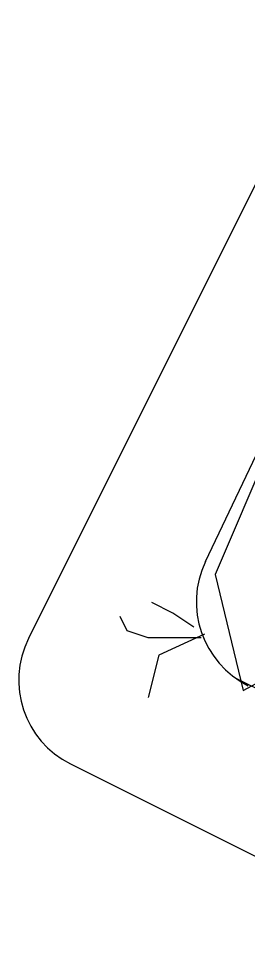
# Model space of a CAD drawing. Header units: millimetres. Extents: x -30782 to 40110, y 35885 to 73818.
# Drawn here: x 622 to 835, y 64503 to 65372 of the extents above; entities that cross this region are included whole.
import ezdxf

# ---------------------------------------------------------------- set-up
doc = ezdxf.new("R2010")
doc.units = ezdxf.units.MM

# ---------------------------------------------------------------- blocks, each defined once
blk = doc.blocks.new('A$C393F390B')
for p, q in [((296.75, 1248.16), (9.01, 671.91)), ((173.51, 743.33), (326.6, 1065.16)), ((251.09, 891.7), (182.48, 731.45)), ((182.48, 731.45), (208.61, 623.53)), ((143.27, 695.48), (123.67, 705.29)), ((162.88, 682.4), (143.27, 695.48)), ((100.8, 679.13), (94.27, 692.21)), ((120.4, 672.58), (100.8, 679.13)), ((208.61, 623.53), (316.43, 682.4)), ((169.41, 672.58), (120.4, 672.58)), ((172.68, 675.85), (130.21, 656.23)), ((130.21, 656.23), (120.4, 616.99)), ((521.14, 475.42), (202.15, 634.7)), ((47.97, 555.21), (400.49, 379.18))]:
    blk.add_line(p, q)
for centre, start, end in [((252.07, 705.96), 154.55919, 243.62248), ((86.84, 633.04), 153.46534, 243.46534)]:
    blk.add_arc(centre, 87, start, end)

msp = doc.modelspace()

# ---------------------------------------------------------------- block references
msp.add_blockref('A$C393F390B', (621.92, 64124.28))

doc.saveas('drawing.dxf')
